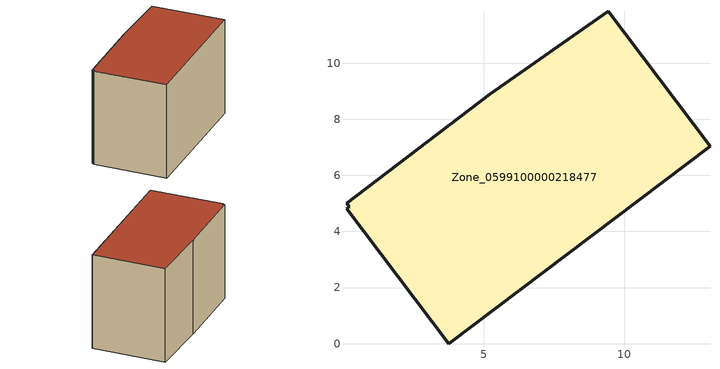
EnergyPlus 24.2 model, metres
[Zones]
Zone_0599100000218477
 floor ground (C_G): 9.43,11.85 13.06,7.04 3.75,0 0.1,4.81 0.2,4.88 0.1,5.01 5.2,8.89 z0
 wall outside (C_F): 5.2,8.89 0.1,5.01 0.2,4.88 0.1,4.81 3.75,0 13.06,7.04 9.43,11.85 5.2,8.89 z0:8.02
 roof outside (C_R): 13.06,7.04 9.43,11.85 5.2,8.89 0.1,5.01 0.2,4.88 0.1,4.81 3.75,0 z8.02
[BUILDING]
Pand.0599100000218477: North Axis=0; Terrain=City; Loads Convergence Tolerance Value=0.04; Temperature Convergence Tolerance Value=0.4; Solar Distribution=FullExterior; Maximum Number of Warmup Days=25; Minimum Number of Warmup Days=1
[Site:Location]
Rotterdam.The.Hague.AP_ZH_NLD Design_Conditions: Latitude=51.96; Longitude=4.45; Time Zone=1; Elevation=-4.5
[SITE:GROUNDTEMPERATURE:BUILDINGSURFACE]
18, 18, 18, 18, 18, 18, 18, 18, 18, 18, 18, 18
[MATERIAL] Thermal Absorptance=0.9; Solar Absorptance=0.7; Visible Absorptance=0.7
Name | Roughness | Thickness | Conductivity | Density | Specific Heat
G.TC.1946-1964 | MediumSmooth | 0.15 | 1 | 540 | 1210
F.TC.1946-1964 | Rough | 0.3 | 0.857143 | 1920 | 840
R.TC.1946-1964 | MediumRough | 0.2 | 0.235294 | 1500 | 1000
[CONSTRUCTION]
C_G: G.TC.1946-1964
C_F: F.TC.1946-1964
C_R: R.TC.1946-1964
[ZONE]
Zone_0599100000218477: Type=1; Multiplier=1; Ceiling Height=Autocalculate; Volume=Autocalculate; Floor Area=autocalculate; Part of Total Floor Area=Yes
[ZONEINFILTRATION:DESIGNFLOWRATE]
Infil_Zone_0599100000218477: Zone or ZoneList or Space or SpaceList=Zone_0599100000218477; Schedule=AlwaysOn; Design Flow Rate Calculation Method=Flow/Area; Flow Rate per Floor Area=0.003; Constant Term Coefficient=1; Temperature Term Coefficient=0; Velocity Term Coefficient=0; Velocity Squared Term Coefficient=0
[HVACTEMPLATE:ZONE:IDEALLOADSAIRSYSTEM]
Zone_0599100000218477: Maximum Heating Supply Air Temperature=50; Minimum Cooling Supply Air Temperature=13; Maximum Heating Supply Air Humidity Ratio=0.0156; Minimum Cooling Supply Air Humidity Ratio=0.0077; Heating Limit=NoLimit; Cooling Limit=NoLimit; Dehumidification Control Type=ConstantSensibleHeatRatio; Cooling Sensible Heat Ratio=0.7; Dehumidification Setpoint=60; Humidification Control Type=None; Humidification Setpoint=30; Outdoor Air Method=None; Outdoor Air Flow Rate per Person=0.00944; Outdoor Air Flow Rate per Zone Floor Area=0; Outdoor Air Flow Rate per Zone=0; Demand Controlled Ventilation Type=None; Outdoor Air Economizer Type=NoEconomizer; Heat Recovery Type=None; Sensible Heat Recovery Effectiveness=0.7; Latent Heat Recovery Effectiveness=0.65
[ZONECONTROL:THERMOSTAT]
ThermostatControl_Zone_0599100000218477: Zone or ZoneList=Zone_0599100000218477; Control Type Schedule=DualSetpointControlType; Control 1=Thermostat_Zone_0599100000218477; Temperature Difference Between Cutout And Setpoint=0
[THERMOSTATSETPOINT:DUALSETPOINT]
Thermostat_Zone_0599100000218477: Heating Setpoint Temperature Schedule=HeatingSetpoint_Zone_0599100000218477; Cooling Setpoint Temperature Schedule=CoolingSetpoint_Zone_0599100000218477
[SCHEDULE:COMPACT]
HeatingSetpoint_Zone_0599100000218477: Through: 12/31, For: AllDays, Until: 24:00, 21
CoolingSetpoint_Zone_0599100000218477: Through: 12/31, For: AllDays, Until: 24:00, 24
DualSetpointControlType: Through: 12/31, For: AllDays, Until: 24:00, 4
AlwaysOn: Through: 12/31, For: AllDays, Until: 24:00, 1
